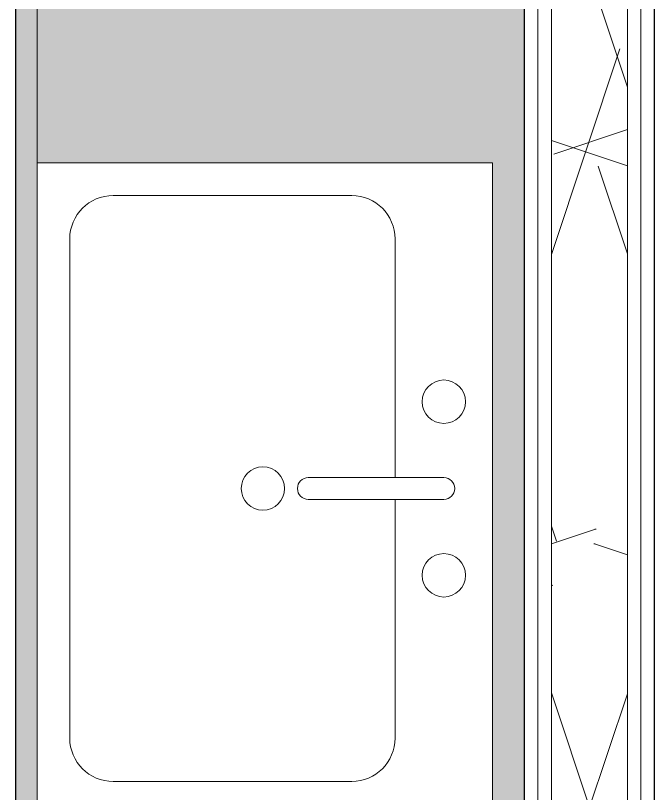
# Model space of a CAD drawing. Header units: inches. Extents: x -10205 to 13964, y -460 to 30702.
# Drawn here: x -2657.18 to -2627.72, y 10050.22 to 10086.06 of the extents above; entities that cross this region are included whole.
import ezdxf

# ---------------------------------------------------------------- set-up
doc = ezdxf.new("R2010")
doc.units = ezdxf.units.IN
doc.header["$MEASUREMENT"] = 0
for name, color, linetype, lineweight in [('0-1', 7, 'Continuous', 5), ('0-4', 7, 'Continuous', 9), ('A-WALL', 113, 'Continuous', 9), ('A-WALL-PATT-5', 111, 'Continuous', 9), ('I-WALL-2', 2, 'Continuous', 25), ('P-SANR-FIXT-5', 7, 'Continuous', 9), ('Q-CASE-2', 254, 'Continuous', 9), ('Q-CASE-5', 130, 'Continuous', 25), ('Q-CASE-6', 7, 'Continuous', 9)]:
    doc.layers.add(name, color=color, linetype=linetype, lineweight=lineweight)
pattern_1 = [(0, (0, 0), (61.44, 15.36), [2.534, -43.546, 2.534, -43.546, -245.76]), (0, (0, 0), (61.44, 15.36), [-92.16, 2.534, -89.626, 2.534, -43.546, -107.52]), (0, (0, 0), (61.44, 15.36), [-230.4, 2.534, -28.186, 2.534, -74.266]), (120, (23.04, 7.68), (-44.02215, 45.5286), [2.534, -43.546, 2.534, -43.546, -245.76]), (120, (23.04, 7.68), (-44.02215, 45.5286), [-92.16, 2.534, -89.626, 2.534, -43.546, -107.52]), (120, (23.04, 7.68), (-44.02215, 45.5286), [-230.4, 2.534, -28.186, 2.534, -74.266]), (240, (30.72, 38.4), (-17.41785, -60.8886), [2.534, -43.546, 2.534, -43.546, -245.76]), (240, (30.72, 38.4), (-17.41785, -60.8886), [-92.16, 2.534, -89.626, 2.534, -43.546, -107.52]), (240, (30.72, 38.4), (-17.41785, -60.8886), [-230.4, 2.534, -28.186, 2.534, -74.266])]

# ---------------------------------------------------------------- blocks, each defined once
blk = doc.blocks.new('OD_CW_Base Cabinet - OD_CW_Base Cabinet-V114-SITE PLAN - CAD FILE')
at = {"layer": 'Q-CASE-2'}
for points in [[(125.873, 1), (125.873, 23.46), (54.738, 23.46), (54.738, 1.439), (30.738, 1.439), (30.738, 23.46), (0.738, 23.46), (0.738, 1), (66.738, 1), (66.738, 22), (96.738, 22), (96.738, 1), (113.086, 1)], [(125.873, 1), (0.738, 1), (0.738, 0), (125.873, 0), (125.873, 0.197)]]:
    blk.add_hatch(color=256, dxfattribs=at).paths.add_polyline_path(points, flags=0)
at = {"layer": 'Q-CASE-5'}
blk.add_line((0.738, 0), (125.873, 0), dxfattribs=at)
at = {"layer": 'Q-CASE-6'}
for p, q in [((0.738, 1), (66.738, 1)), ((66.738, 1), (0.738, 1)), ((125.873, 0), (0.738, 0))]:
    blk.add_line(p, q, dxfattribs=at)
blk = doc.blocks.new('Sink Kitchen-Single - 30_ x 21_-V25-SITE PLAN - CAD FILE')
at = {"layer": 'P-SANR-FIXT-5'}
for p, q in [((15.618, 10.592), (-14.382, 10.592)), ((-14.382, 10.592), (-14.382, -10.408)), ((15.618, -10.408), (15.618, 10.592)), ((0.118, 8.342), (0.118, 2.092)), ((1.118, 8.342), (1.118, 2.092)), ((0.118, 6.092), (-10.882, 6.092)), ((12.118, 6.092), (1.118, 6.092)), ((-12.882, 4.092), (-12.882, -6.908)), ((14.118, -6.908), (14.118, 4.092)), ((-10.882, -8.908), (12.118, -8.908)), ((-14.382, -10.408), (15.618, -10.408))]:
    blk.add_line(p, q, dxfattribs=at)
for centre, radius, start, end in [((-3.382, 8.342), 1, 360, 180), ((4.618, 8.342), 1, 360, 180), ((0.618, 8.342), 0.5, 360, 180), ((-3.382, 8.342), 1, 180, 0), ((4.618, 8.342), 1, 180, 360), ((-10.882, 4.092), 2, 90, 180), ((12.118, 4.092), 2, 360, 90), ((0.618, 2.092), 0.5, 180, 0), ((0.618, 0), 1, 360, 180), ((0.618, 0), 1, 180, 0), ((-10.882, -6.908), 2, 180, 270), ((12.118, -6.908), 2, 270, 0)]:
    blk.add_arc(centre, radius, start, end, dxfattribs=at)
blk = doc.blocks.new('1750 Ox - Unit Layouts_rvt-1-SITE PLAN - CAD FILE')
at = {"layer": '0-4'}
for name, p, rotation in [('OD_CW_Base Cabinet - OD_CW_Base Cabinet-V114-SITE PLAN - CAD FILE', (-2657.184, 10146.01), 270.000000000006), ('Sink Kitchen-Single - 30_ x 21_-V25-SITE PLAN - CAD FILE', (-2645.776, 10064.89), 269.9999999999935)]:
    blk.add_blockref(name, p, dxfattribs=dict(at, rotation=rotation))

msp = doc.modelspace()

# ---------------------------------------------------------------- hatches: boundary and pattern name
at = {"layer": 'A-WALL-PATT-5'}
h = msp.add_hatch(dxfattribs=at)
h.set_pattern_fill('FP_5', color=256, style=0, pattern_type=2)
h.set_pattern_definition([(161.57, (0.96, 0.96), (-7.6802237, -0.0009796), [0, -54.643, 6.067, 0]), (18.43, (-0.96, 0.96), (-7.6802237, 0.0009796), [0, -54.643, 6.067, 0]), (108.43, (0.96, 0.96), (3.8382953, -19.2013653), [18.211, -42.499]), (71.57, (-0.96, 0.96), (3.8382953, 19.2013653), [18.211, -42.499])])
h.paths.add_polyline_path([(-2628.974, 10018.089), (-2628.974, 10381.539), (-2632.474, 10381.539), (-2632.473, 10018.089)], flags=0)
h = msp.add_hatch(dxfattribs=at)
h.set_pattern_fill('FP_2', color=256, style=0, pattern_type=2)
h.set_pattern_definition(pattern_1)
h.paths.add_polyline_path([(-2632.474, 10018.089), (-2632.474, 10378.039), (-2633.099, 10378.039), (-2633.098, 10018.089)], flags=0)
h = msp.add_hatch(dxfattribs=at)
h.set_pattern_fill('FP_2', color=256, style=0, pattern_type=2)
h.set_pattern_definition(pattern_1)
h.paths.add_polyline_path([(-2633.184, 10018.714), (-2633.099, 10018.714), (-2633.184, 10309.664), (-2633.724, 10309.664), (-2633.724, 10185.147), (-2633.184, 10185.147), (-2633.184, 10181.647), (-2633.724, 10181.647), (-2633.724, 10018.714)], flags=0)
h.paths.add_polyline_path([(-2633.613, 10313.164), (-2633.099, 10313.164), (-2633.099, 10377.414), (-2633.724, 10377.414), (-2633.724, 10313.164)], flags=0)

# ---------------------------------------------------------------- linework, layer by layer
at = {"layer": 'A-WALL'}
for p, q in [((-2628.974, 10018.089), (-2628.974, 10381.539)), ((-2632.474, 10018.089), (-2632.474, 10378.039)), ((-2633.099, 10018.089), (-2633.099, 10377.414)), ((-2628.349, 10018.089), (-2628.349, 10236.214))]:
    msp.add_line(p, q, dxfattribs=at)
at = {"layer": 'I-WALL-2'}
for p, q in [((-2633.724, 10376.789), (-2633.724, 10018.714)), ((-2627.724, 10018.714), (-2627.724, 10236.214))]:
    msp.add_line(p, q, dxfattribs=at)

# ---------------------------------------------------------------- block references
at = {"layer": '0-1'}
msp.add_blockref('1750 Ox - Unit Layouts_rvt-1-SITE PLAN - CAD FILE', (0, 0), dxfattribs=at)

doc.saveas('drawing.dxf')
